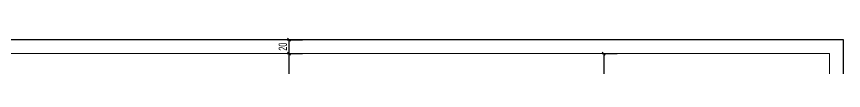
# Model space of a CAD drawing. Header units: inches. Extents: x -7543 to -822, y 102837 to 190349.
# Drawn here: x -832.6939 to -832.4556, y 102837.1793 to 102837.1881 of the extents above; entities that cross this region are included whole.
import ezdxf

# ---------------------------------------------------------------- set-up
doc = ezdxf.new("R2010")
doc.units = ezdxf.units.IN
doc.header["$MEASUREMENT"] = 0
doc.layers.get('Defpoints').update_dxf_attribs({"lineweight": 25})
doc.layers.add('BALKON', color=7, linetype='Continuous', lineweight=20, true_color=0xffaaa9)
doc.layers.add('ICOL', color=55, linetype='Continuous', lineweight=25)
doc.styles.add('OLCU', font='tromand.shx', dxfattribs={"width": 0.6, "height": 12})

# ---------------------------------------------------------------- blocks, each defined once
blk = doc.blocks.new('D')
at = {"layer": 'ICOL'}
for p, q in [((2.8, 2.8), (-2.8, -2.8)), ((0, 3), (0, -25))]:
    blk.add_line(p, q, dxfattribs=at)
blk = doc.blocks.new('E')
at = {"layer": 'ICOL'}
for p, q in [((0, -3), (0, 25)), ((-2.8, -2.8), (2.8, 2.8))]:
    blk.add_line(p, q, dxfattribs=at)

msp = doc.modelspace()

# ---------------------------------------------------------------- linework, layer by layer
at = {"layer": 'BALKON'}
for p, q in [((-832.92758, 102837.18769), (-832.45558, 102837.18769)), ((-832.45558, 102837.18769), (-832.45558, 102837.12768)), ((-832.92358, 102837.18369), (-832.45958, 102837.18369)), ((-832.45958, 102837.18369), (-832.45958, 102837.12768))]:
    msp.add_line(p, q, dxfattribs=at)
at = {"layer": 'Defpoints', "color": 6}
for p, q in [((-832.45558, 102837.18769), (-832.92758, 102837.18769)), ((-832.45558, 102837.12768), (-832.45558, 102837.18769))]:
    msp.add_line(p, q, dxfattribs=at)
at = {"layer": 'ICOL'}
for p, q in [((-832.6154, 102837.18753), (-832.6154, 102837.18384)), ((-832.6154, 102837.18353), (-832.6154, 102837.12784)), ((-832.52468, 102837.18353), (-832.52468, 102836.78184))]:
    msp.add_line(p, q, dxfattribs=at)

# ---------------------------------------------------------------- block references
at = {"layer": 'ICOL', "xscale": 0.000155999994603917, "yscale": 0.000155999994603917, "zscale": 0.000155999994603917}
for name, p, rotation in [('D', (-832.6154, 102837.18769), 90), ('D', (-832.6154, 102837.18369), 90), ('E', (-832.6154, 102837.18369), 270), ('D', (-832.52468, 102837.18369), 90)]:
    msp.add_blockref(name, p, dxfattribs=dict(at, rotation=rotation))

# ---------------------------------------------------------------- texts
at = {"layer": 'ICOL', "insert": (-832.61713, 102837.18569), "char_height": 0.0024, "attachment_point": 5, "rotation": 90, "style": 'OLCU'}
msp.add_mtext('\\A1;20', dxfattribs=at)

doc.saveas('drawing.dxf')
